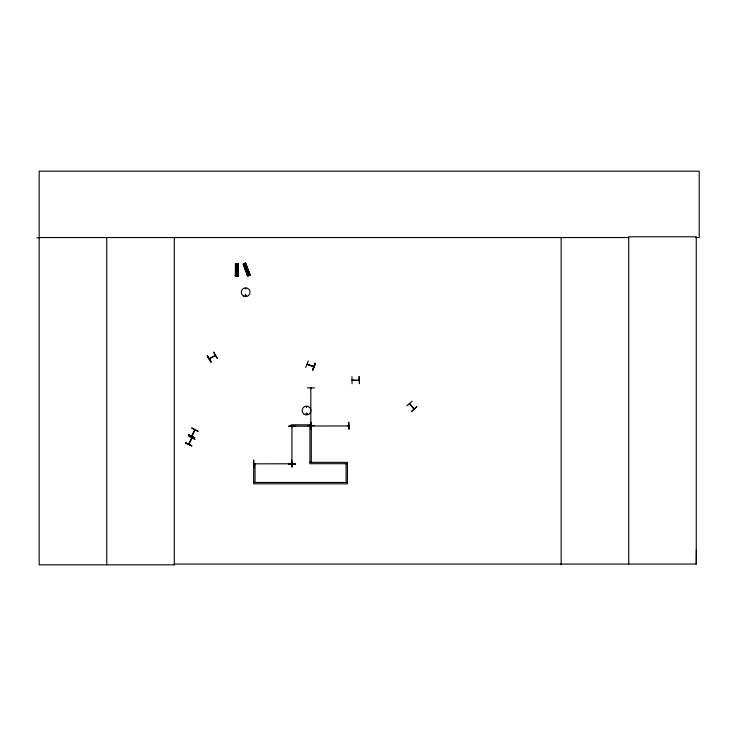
<?xml version="1.0" encoding="UTF-8"?>
<svg xmlns="http://www.w3.org/2000/svg" width="736" height="736" viewBox="0 0 736 736"><rect width="100%" height="100%" fill="white"/><g stroke="black" fill="none" stroke-linecap="round" stroke-linejoin="round"><path stroke-width="1.1" d="M695.759 237.535L699.2 237.535L699.2 171.175L39.174 171.175L39.174 564.825L174.395 564.825L174.303 564.052L696.265 564.052L696.366 549.82M188.572 444.13L191.848 437.929M291.879 426.319L291.907 426.908M292.238 463.68L291.953 463.045L292.275 463.68M310.739 388.562L311.089 387.946M311.199 426.015L311.089 424.948M245.3 288.466L245.944 288.834L245.428 288.319M246.082 295.614C244.867 293.857 245.741 297.344 245.971 295.21M246.33 295.679C244.131 292.974 245.465 297.519 245.99 296.056M306.921 413.954C306.259 412.123 305.753 415.435 306.986 413.844M307.197 413.844C305.422 415.904 306.139 411.81 307.124 413.678M210.091 358.552L209.364 358.625L215.455 355.396M215.51 355.359L209.456 358.901M292.238 426.806L292.238 426.31M311.089 388.608L310.813 387.927M305.716 367.485L308.246 360.916M313.794 366.74L307.39 364.173M307.961 364.66L307.234 364.154L313.748 366.638M313.14 366.436L313.766 366.353M312.763 369.895L315.358 363.354L312.717 369.877M312.809 369.914L315.082 363.253M313.048 369.996L315.33 363.336M409.4 403.678L413.779 408.958M185.398 442.934L191.82 445.85L185.417 442.906M188.839 436.356L195.123 439.53M194.911 430.026L191.71 436.172M195.003 429.971L191.765 436.135L194.617 429.934M188.876 444.204L192.133 438.076M194.681 437.745L188.269 434.829L194.654 437.782M198.122 431.158L191.875 427.929M253.938 463.542L254.72 463.542L253.957 463.827M352.038 380.089L359.067 380.337M254.72 463.781L254.086 463.505M291.603 463.79L254.086 463.827M348.625 425.969L311.199 425.978M406.796 405.812L412.169 401.258M416.751 406.723L411.58 411.507L416.723 406.686M306.71 407.238L306.415 406.53L306.599 407.238M248.75 274.832L248.897 275.273M213.698 352.204L217.212 358.303M211.076 361.845L207.267 355.92L211.122 361.818M243.717 265.199L245.916 264.371M244.021 266L246.22 265.181M244.481 267.214L246.67 266.386M244.876 268.281L247.075 267.462M245.336 269.486L247.526 268.668M247.278 274.666L249.476 273.838M247.075 275.236L249.973 274.04M250.102 274.988L247.572 275.945L243.147 264.031L245.631 263.092L250.102 274.988L245.484 263.148M348.082 425.666L348.57 425.629M358.92 380.411L352.038 380.337M409.602 403.484L414.083 408.71M290.959 463.478L291.53 463.542M215.39 355.148L214.866 355.819M307.418 387.844L314.447 387.9M311.034 422.308L310.813 425.583M348.689 422.308L349.131 429.336L348.79 422.308M307.418 425.62L314.447 425.61M295.596 425.785L288.558 426.19L295.596 425.758M348.643 425.942L348.082 425.988M253.524 460.147L253.598 467.185M291.576 460.147L291.98 467.176L291.677 460.147M254.012 463.542L254.573 463.505M295.596 463.901L288.558 463.855M288.567 464.214L295.596 464.168M36.8 237.811L39.174 237.802M39.174 237.535L628.71 237.535M238.078 263.617L235.364 263.626L235.373 276.331L238.078 276.322L238.078 263.617L238.059 276.322M235.548 264.914L237.894 264.914M235.548 265.779L237.894 265.779M235.548 267.067L237.894 267.067M235.538 268.208L237.884 268.208M235.538 269.496L237.884 269.496M235.548 275.034L237.894 275.034M235.152 275.393L238.28 275.393M235.152 275.494L238.28 275.494M236.532 275.641L236.854 276.11M359.067 376.694L359.462 383.732L359.113 376.694M352.038 383.732L351.937 376.694M309.939 426.199L291.18 426.199L291.18 424.828L311.3 424.828L311.3 462.346M309.939 462.346L347.447 462.346L347.447 483.837L253.662 483.837L253.662 463.717L255.033 463.717L255.033 482.466M347.447 463.717L309.939 463.717L309.939 424.828M253.662 482.466L347.447 482.466M313.646 366.684L307.28 364.467M191.746 428.159L197.984 431.425M188.398 434.571L194.635 437.828M185.564 442.63L191.792 445.887M291.934 463.735L291.953 426.245M213.734 352.185L217.258 358.276M207.515 355.773L211.039 361.864M207.294 355.902L210.809 361.992M245.438 263.166L249.927 275.052M249.762 275.117L244.913 263.359M244.867 263.378L249.329 275.273M249.164 275.338L248.501 275.586M243.818 263.782L248.326 275.66M243.699 263.828L248.142 275.733M243.579 263.874L247.995 275.788M243.441 263.92L247.857 275.844M243.266 263.994L247.719 275.89M253.819 460.147L253.865 467.185M696.265 564.052L696.265 236.771L628.71 236.771L628.71 564.052M561.145 237.535L561.145 564.825M346.086 463.717L346.086 482.466M310.813 388.001L310.813 425.509M237.894 276.322L237.866 263.617L237.71 276.322M237.562 263.617L237.608 276.322M237.305 263.617L237.434 276.322M237.25 263.617L237.259 276.322M237.075 276.322L236.357 276.322M236.127 263.626L236.192 276.331M235.98 263.626L235.998 276.331M235.814 263.626L235.833 276.331M235.732 263.626L235.722 276.331M235.548 263.626L235.566 276.331M174.294 237.535L174.294 564.825M106.738 237.535L106.738 564.825M245.686 268.392C246.514 270.305 247.094 266.837 245.686 268.392M236.21 268.723C236.854 270.71 237.756 267.315 236.21 268.723M311.061 429.336L310.932 422.308L311.08 429.336M304.318 414.35A4.388 4.388 0 0 0 310.905 410.55A4.388 4.388 0 0 0 304.318 406.75A4.388 4.388 0 0 0 304.318 414.35M243.487 296.01A4.379 4.379 0 0 0 250.056 292.22A4.379 4.379 0 0 0 243.487 288.42A4.379 4.379 0 0 0 243.487 296.01"/></g></svg>
